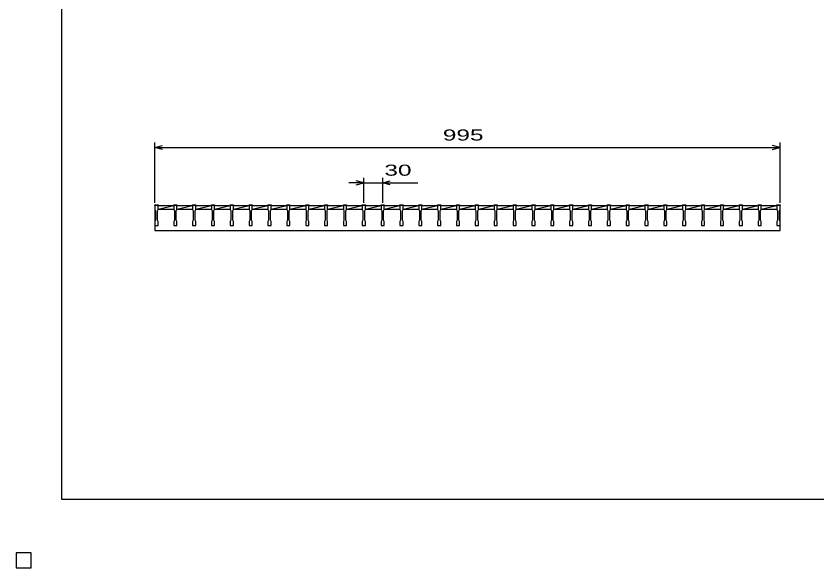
# Model space of a CAD drawing. Units: millimetres, scale not verified. Extents: x -1456 to 1385, y -1026 to 843.
# Drawn here: x -1456 to -181, y -1026 to -148 of the extents above; entities that cross this region are included whole.
import ezdxf
from ezdxf.enums import TextEntityAlignment as Align

# ---------------------------------------------------------------- set-up
doc = ezdxf.new("R2010")
doc.units = ezdxf.units.MM
doc.header["$LTSCALE"] = 8
for name, color, linetype, lineweight in [('0_2', 150, 'Continuous', 25), ('16', 3, 'Continuous', 25), ('22', 4, 'Continuous', 25), ('24', 2, 'Continuous', 25), ('32', 4, 'Continuous', 25)]:
    doc.layers.add(name, color=color, linetype=linetype, lineweight=lineweight)
doc.styles.add('ベクトル', font='')
doc.styles.get('ベクトル').set_extended_font_data('ベクトル')

msp = doc.modelspace()

# ---------------------------------------------------------------- linework, layer by layer
at = {"layer": '0_2'}
for p, q in [((-1383.2, -917.2), (-1383.2, 842.8)), ((1384.8, -917.2), (-1383.2, -917.2)), ((-1432, -1002), (-1456, -1002)), ((-1456, -1002), (-1456, -1026)), ((-1432, -1002), (-1456, -1002)), ((-1456, -1002), (-1456, -1026)), ((-1432, -1002), (-1456, -1002)), ((-1456, -1002), (-1456, -1026)), ((-1432, -1002), (-1456, -1002)), ((-1456, -1002), (-1456, -1026)), ((-1432, -1002), (-1456, -1002)), ((-1456, -1002), (-1456, -1026)), ((-1432, -1026), (-1432, -1002)), ((-1432, -1026), (-1432, -1002)), ((-1432, -1026), (-1432, -1002)), ((-1432, -1026), (-1432, -1002)), ((-1432, -1026), (-1432, -1002)), ((-1456, -1026), (-1432, -1026)), ((-1456, -1026), (-1432, -1026)), ((-1456, -1026), (-1432, -1026)), ((-1456, -1026), (-1432, -1026)), ((-1456, -1026), (-1432, -1026))]:
    msp.add_line(p, q, dxfattribs=at)
at = {"layer": '16'}
for p, q in [((-1235, -449), (-1235, -448.3)), ((-1235, -448.3), (-1230, -448.3)), ((-1235, -449), (-1235, -455.5)), ((-1230, -449), (-1235, -449)), ((-1235, -449), (-1235, -489)), ((-1235, -455.5), (-1234, -457.5)), ((-1234, -457.5), (-1234, -472.5)), ((-1231, -457.5), (-1230, -455.5)), ((-1231, -472.5), (-1231, -457.5)), ((-1230, -448.3), (-1230, -449)), ((-1230, -455.5), (-1230, -449)), ((-1230, -449), (-1205, -449)), ((-1230, -455), (-1205, -449)), ((-1230, -455), (-1205, -455)), ((-1205, -449), (-1205, -448.3)), ((-1205, -448.3), (-1200, -448.3)), ((-1205, -449), (-1205, -455.5)), ((-1200, -449), (-1205, -449)), ((-1205, -455.5), (-1204, -457.5)), ((-1204, -457.5), (-1204, -472.5)), ((-1201, -457.5), (-1200, -455.5)), ((-1201, -472.5), (-1201, -457.5)), ((-1200, -448.3), (-1200, -449)), ((-1200, -455.5), (-1200, -449)), ((-1200, -449), (-1175, -449)), ((-1200, -455), (-1175, -449)), ((-1200, -455), (-1175, -455)), ((-1175, -449), (-1175, -448.3)), ((-1175, -448.3), (-1170, -448.3)), ((-1175, -449), (-1175, -455.5)), ((-1170, -449), (-1175, -449)), ((-1175, -455.5), (-1174, -457.5)), ((-1174, -457.5), (-1174, -472.5)), ((-1171, -457.5), (-1170, -455.5)), ((-1171, -472.5), (-1171, -457.5)), ((-1170, -448.3), (-1170, -449)), ((-1170, -455.5), (-1170, -449)), ((-1170, -449), (-1145, -449)), ((-1170, -455), (-1145, -449)), ((-1170, -455), (-1145, -455)), ((-1145, -449), (-1145, -448.3)), ((-1145, -448.3), (-1140, -448.3)), ((-1145, -449), (-1145, -455.5)), ((-1140, -449), (-1145, -449)), ((-1145, -455.5), (-1144, -457.5)), ((-1144, -457.5), (-1144, -472.5)), ((-1141, -457.5), (-1140, -455.5)), ((-1141, -472.5), (-1141, -457.5)), ((-1140, -448.3), (-1140, -449)), ((-1140, -455.5), (-1140, -449)), ((-1140, -449), (-1115, -449)), ((-1140, -455), (-1115, -449)), ((-1140, -455), (-1115, -455)), ((-1115, -449), (-1115, -448.3)), ((-1115, -448.3), (-1110, -448.3)), ((-1115, -449), (-1115, -455.5)), ((-1110, -449), (-1115, -449)), ((-1115, -455.5), (-1114, -457.5)), ((-1114, -457.5), (-1114, -472.5)), ((-1111, -457.5), (-1110, -455.5)), ((-1111, -472.5), (-1111, -457.5)), ((-1110, -448.3), (-1110, -449)), ((-1110, -455.5), (-1110, -449)), ((-1110, -449), (-1085, -449)), ((-1110, -455), (-1085, -449)), ((-1110, -455), (-1085, -455)), ((-1085, -449), (-1085, -448.3)), ((-1085, -448.3), (-1080, -448.3)), ((-1085, -449), (-1085, -455.5)), ((-1080, -449), (-1085, -449)), ((-1085, -455.5), (-1084, -457.5)), ((-1084, -457.5), (-1084, -472.5)), ((-1081, -457.5), (-1080, -455.5)), ((-1081, -472.5), (-1081, -457.5)), ((-1080, -448.3), (-1080, -449)), ((-1080, -455.5), (-1080, -449)), ((-1080, -449), (-1055, -449)), ((-1080, -455), (-1055, -449)), ((-1080, -455), (-1055, -455)), ((-1055, -449), (-1055, -448.3)), ((-1055, -448.3), (-1050, -448.3)), ((-1055, -449), (-1055, -455.5)), ((-1050, -449), (-1055, -449)), ((-1055, -455.5), (-1054, -457.5)), ((-1054, -457.5), (-1054, -472.5)), ((-1051, -457.5), (-1050, -455.5)), ((-1051, -472.5), (-1051, -457.5)), ((-1050, -448.3), (-1050, -449)), ((-1050, -455.5), (-1050, -449)), ((-1050, -449), (-1025, -449)), ((-1050, -455), (-1025, -449)), ((-1050, -455), (-1025, -455)), ((-1025, -449), (-1025, -448.3)), ((-1025, -448.3), (-1020, -448.3)), ((-1025, -449), (-1025, -455.5)), ((-1020, -449), (-1025, -449)), ((-1025, -455.5), (-1024, -457.5)), ((-1024, -457.5), (-1024, -472.5)), ((-1021, -457.5), (-1020, -455.5)), ((-1021, -472.5), (-1021, -457.5)), ((-1020, -448.3), (-1020, -449)), ((-1020, -455.5), (-1020, -449)), ((-1020, -449), (-995, -449)), ((-1020, -455), (-995, -449)), ((-1020, -455), (-995, -455)), ((-995, -449), (-995, -448.3)), ((-995, -448.3), (-990, -448.3)), ((-995, -449), (-995, -455.5)), ((-990, -449), (-995, -449)), ((-995, -455.5), (-994, -457.5)), ((-994, -457.5), (-994, -472.5)), ((-991, -457.5), (-990, -455.5)), ((-991, -472.5), (-991, -457.5)), ((-990, -448.3), (-990, -449)), ((-990, -455.5), (-990, -449)), ((-990, -449), (-965, -449)), ((-990, -455), (-965, -449)), ((-990, -455), (-965, -455)), ((-965, -449), (-965, -448.3)), ((-965, -448.3), (-960, -448.3)), ((-965, -449), (-965, -455.5)), ((-960, -449), (-965, -449)), ((-965, -455.5), (-964, -457.5)), ((-964, -457.5), (-964, -472.5)), ((-961, -457.5), (-960, -455.5)), ((-961, -472.5), (-961, -457.5)), ((-960, -448.3), (-960, -449)), ((-960, -455.5), (-960, -449)), ((-960, -449), (-935, -449)), ((-960, -455), (-935, -449)), ((-960, -455), (-935, -455)), ((-935, -449), (-935, -448.3)), ((-935, -448.3), (-930, -448.3)), ((-935, -449), (-935, -455.5)), ((-930, -449), (-935, -449)), ((-935, -455.5), (-934, -457.5)), ((-934, -457.5), (-934, -472.5)), ((-931, -457.5), (-930, -455.5)), ((-931, -472.5), (-931, -457.5)), ((-930, -448.3), (-930, -449)), ((-930, -455.5), (-930, -449)), ((-930, -449), (-905, -449)), ((-930, -455), (-905, -449)), ((-930, -455), (-905, -455)), ((-905, -449), (-905, -448.3)), ((-905, -448.3), (-900, -448.3)), ((-905, -449), (-905, -455.5)), ((-900, -449), (-905, -449)), ((-905, -455.5), (-904, -457.5)), ((-904, -457.5), (-904, -472.5)), ((-901, -457.5), (-900, -455.5)), ((-901, -472.5), (-901, -457.5)), ((-900, -448.3), (-900, -449)), ((-900, -455.5), (-900, -449)), ((-900, -449), (-875, -449)), ((-900, -455), (-875, -449)), ((-900, -455), (-875, -455)), ((-875, -449), (-875, -448.3)), ((-875, -448.3), (-870, -448.3)), ((-875, -449), (-875, -455.5)), ((-870, -449), (-875, -449)), ((-875, -455.5), (-874, -457.5)), ((-874, -457.5), (-874, -472.5)), ((-871, -457.5), (-870, -455.5)), ((-871, -472.5), (-871, -457.5)), ((-870, -448.3), (-870, -449)), ((-870, -455.5), (-870, -449)), ((-870, -449), (-845, -449)), ((-870, -455), (-845, -449)), ((-870, -455), (-845, -455)), ((-845, -449), (-845, -448.3)), ((-845, -448.3), (-840, -448.3)), ((-845, -449), (-845, -455.5)), ((-840, -449), (-845, -449)), ((-845, -455.5), (-844, -457.5)), ((-844, -457.5), (-844, -472.5)), ((-841, -457.5), (-840, -455.5)), ((-841, -472.5), (-841, -457.5)), ((-840, -448.3), (-840, -449)), ((-840, -455.5), (-840, -449)), ((-840, -449), (-815, -449)), ((-840, -455), (-815, -449)), ((-840, -455), (-815, -455)), ((-815, -449), (-815, -448.3)), ((-815, -448.3), (-810, -448.3)), ((-815, -449), (-815, -455.5)), ((-810, -449), (-815, -449)), ((-815, -455.5), (-814, -457.5)), ((-814, -457.5), (-814, -472.5)), ((-811, -457.5), (-810, -455.5)), ((-811, -472.5), (-811, -457.5)), ((-810, -448.3), (-810, -449)), ((-810, -455.5), (-810, -449)), ((-810, -449), (-785, -449)), ((-810, -455), (-785, -449)), ((-810, -455), (-785, -455)), ((-785, -449), (-785, -448.3)), ((-785, -448.3), (-780, -448.3)), ((-785, -449), (-785, -455.5)), ((-780, -449), (-785, -449)), ((-785, -455.5), (-784, -457.5)), ((-784, -457.5), (-784, -472.5)), ((-781, -457.5), (-780, -455.5)), ((-781, -472.5), (-781, -457.5)), ((-780, -448.3), (-780, -449)), ((-780, -455.5), (-780, -449)), ((-780, -449), (-755, -449)), ((-780, -455), (-755, -449)), ((-780, -455), (-755, -455)), ((-755, -449), (-755, -448.3)), ((-755, -448.3), (-750, -448.3)), ((-755, -449), (-755, -455.5)), ((-750, -449), (-755, -449)), ((-755, -455.5), (-754, -457.5)), ((-754, -457.5), (-754, -472.5)), ((-751, -457.5), (-750, -455.5)), ((-751, -472.5), (-751, -457.5)), ((-750, -448.3), (-750, -449)), ((-750, -455.5), (-750, -449)), ((-750, -449), (-725, -449)), ((-750, -455), (-725, -449)), ((-750, -455), (-725, -455)), ((-725, -449), (-725, -448.3)), ((-725, -448.3), (-720, -448.3)), ((-725, -449), (-725, -455.5)), ((-720, -449), (-725, -449)), ((-725, -455.5), (-724, -457.5)), ((-724, -457.5), (-724, -472.5)), ((-721, -457.5), (-720, -455.5)), ((-721, -472.5), (-721, -457.5)), ((-720, -448.3), (-720, -449)), ((-720, -455.5), (-720, -449)), ((-720, -449), (-695, -449)), ((-720, -455), (-695, -449)), ((-720, -455), (-695, -455)), ((-695, -449), (-695, -448.3)), ((-695, -448.3), (-690, -448.3)), ((-695, -449), (-695, -455.5)), ((-690, -449), (-695, -449)), ((-695, -455.5), (-694, -457.5)), ((-694, -457.5), (-694, -472.5)), ((-691, -457.5), (-690, -455.5)), ((-691, -472.5), (-691, -457.5)), ((-690, -448.3), (-690, -449)), ((-690, -455.5), (-690, -449)), ((-690, -449), (-665, -449)), ((-690, -455), (-665, -449)), ((-690, -455), (-665, -455)), ((-665, -449), (-665, -448.3)), ((-665, -448.3), (-660, -448.3)), ((-665, -449), (-665, -455.5)), ((-660, -449), (-665, -449)), ((-665, -455.5), (-664, -457.5)), ((-664, -457.5), (-664, -472.5)), ((-661, -457.5), (-660, -455.5)), ((-661, -472.5), (-661, -457.5)), ((-660, -448.3), (-660, -449)), ((-660, -455.5), (-660, -449)), ((-660, -449), (-635, -449)), ((-660, -455), (-635, -449)), ((-660, -455), (-635, -455)), ((-635, -449), (-635, -448.3)), ((-635, -448.3), (-630, -448.3)), ((-635, -449), (-635, -455.5)), ((-630, -449), (-635, -449)), ((-635, -455.5), (-634, -457.5)), ((-634, -457.5), (-634, -472.5)), ((-631, -457.5), (-630, -455.5)), ((-631, -472.5), (-631, -457.5)), ((-630, -448.3), (-630, -449)), ((-630, -455.5), (-630, -449)), ((-630, -449), (-605, -449)), ((-630, -455), (-605, -449)), ((-630, -455), (-605, -455)), ((-605, -449), (-605, -448.3)), ((-605, -448.3), (-600, -448.3)), ((-605, -449), (-605, -455.5)), ((-600, -449), (-605, -449)), ((-605, -455.5), (-604, -457.5)), ((-604, -457.5), (-604, -472.5)), ((-601, -457.5), (-600, -455.5)), ((-601, -472.5), (-601, -457.5)), ((-600, -448.3), (-600, -449)), ((-600, -455.5), (-600, -449)), ((-600, -449), (-575, -449)), ((-600, -455), (-575, -449)), ((-600, -455), (-575, -455)), ((-575, -449), (-575, -448.3)), ((-575, -448.3), (-570, -448.3)), ((-575, -449), (-575, -455.5)), ((-570, -449), (-575, -449)), ((-575, -455.5), (-574, -457.5)), ((-574, -457.5), (-574, -472.5)), ((-571, -457.5), (-570, -455.5)), ((-571, -472.5), (-571, -457.5)), ((-570, -448.3), (-570, -449)), ((-570, -455.5), (-570, -449)), ((-570, -449), (-545, -449)), ((-570, -455), (-545, -449)), ((-570, -455), (-545, -455)), ((-545, -449), (-545, -448.3)), ((-545, -448.3), (-540, -448.3)), ((-545, -449), (-545, -455.5)), ((-540, -449), (-545, -449)), ((-545, -455.5), (-544, -457.5)), ((-544, -457.5), (-544, -472.5)), ((-541, -457.5), (-540, -455.5)), ((-541, -472.5), (-541, -457.5)), ((-540, -448.3), (-540, -449)), ((-540, -455.5), (-540, -449)), ((-540, -449), (-515, -449)), ((-540, -455), (-515, -449)), ((-540, -455), (-515, -455)), ((-515, -449), (-515, -448.3)), ((-515, -448.3), (-510, -448.3)), ((-515, -449), (-515, -455.5)), ((-510, -449), (-515, -449)), ((-515, -455.5), (-514, -457.5)), ((-514, -457.5), (-514, -472.5)), ((-511, -457.5), (-510, -455.5)), ((-511, -472.5), (-511, -457.5)), ((-510, -448.3), (-510, -449)), ((-510, -455.5), (-510, -449)), ((-510, -449), (-485, -449)), ((-510, -455), (-485, -449)), ((-510, -455), (-485, -455)), ((-485, -449), (-485, -448.3)), ((-485, -448.3), (-480, -448.3)), ((-485, -449), (-485, -455.5)), ((-480, -449), (-485, -449)), ((-485, -455.5), (-484, -457.5)), ((-484, -457.5), (-484, -472.5)), ((-481, -457.5), (-480, -455.5)), ((-481, -472.5), (-481, -457.5)), ((-480, -448.3), (-480, -449)), ((-480, -455.5), (-480, -449)), ((-480, -449), (-455, -449)), ((-480, -455), (-455, -449)), ((-480, -455), (-455, -455)), ((-455, -449), (-455, -448.3)), ((-455, -448.3), (-450, -448.3)), ((-455, -449), (-455, -455.5)), ((-450, -449), (-455, -449)), ((-455, -455.5), (-454, -457.5)), ((-454, -457.5), (-454, -472.5)), ((-451, -457.5), (-450, -455.5)), ((-451, -472.5), (-451, -457.5)), ((-450, -448.3), (-450, -449)), ((-450, -455.5), (-450, -449)), ((-450, -449), (-425, -449)), ((-450, -455), (-425, -449)), ((-450, -455), (-425, -455)), ((-425, -449), (-425, -448.3)), ((-425, -448.3), (-420, -448.3)), ((-425, -449), (-425, -455.5)), ((-420, -449), (-425, -449)), ((-425, -455.5), (-424, -457.5)), ((-424, -457.5), (-424, -472.5)), ((-421, -457.5), (-420, -455.5)), ((-421, -472.5), (-421, -457.5)), ((-420, -448.3), (-420, -449)), ((-420, -455.5), (-420, -449)), ((-420, -449), (-395, -449)), ((-420, -455), (-395, -449)), ((-420, -455), (-395, -455)), ((-395, -449), (-395, -448.3)), ((-395, -448.3), (-390, -448.3)), ((-395, -449), (-395, -455.5)), ((-390, -449), (-395, -449)), ((-395, -455.5), (-394, -457.5)), ((-394, -457.5), (-394, -472.5)), ((-391, -457.5), (-390, -455.5)), ((-391, -472.5), (-391, -457.5)), ((-390, -448.3), (-390, -449)), ((-390, -455.5), (-390, -449)), ((-390, -449), (-365, -449)), ((-390, -455), (-365, -449)), ((-390, -455), (-365, -455)), ((-365, -449), (-365, -448.3)), ((-365, -448.3), (-360, -448.3)), ((-365, -449), (-365, -455.5)), ((-360, -449), (-365, -449)), ((-365, -455.5), (-364, -457.5)), ((-364, -457.5), (-364, -472.5)), ((-361, -457.5), (-360, -455.5)), ((-361, -472.5), (-361, -457.5)), ((-360, -448.3), (-360, -449)), ((-360, -455.5), (-360, -449)), ((-360, -449), (-335, -449)), ((-360, -455), (-335, -449)), ((-360, -455), (-335, -455)), ((-335, -449), (-335, -448.3)), ((-335, -448.3), (-330, -448.3)), ((-335, -449), (-335, -455.5)), ((-330, -449), (-335, -449)), ((-335, -455.5), (-334, -457.5)), ((-334, -457.5), (-334, -472.5)), ((-331, -457.5), (-330, -455.5)), ((-331, -472.5), (-331, -457.5)), ((-330, -448.3), (-330, -449)), ((-330, -455.5), (-330, -449)), ((-330, -449), (-305, -449)), ((-330, -455), (-305, -449)), ((-330, -455), (-305, -455)), ((-305, -449), (-305, -448.3)), ((-305, -448.3), (-300, -448.3)), ((-305, -449), (-305, -455.5)), ((-300, -449), (-305, -449)), ((-305, -455.5), (-304, -457.5)), ((-304, -457.5), (-304, -472.5)), ((-301, -457.5), (-300, -455.5)), ((-301, -472.5), (-301, -457.5)), ((-300, -448.3), (-300, -449)), ((-300, -455.5), (-300, -449)), ((-300, -449), (-275, -449)), ((-300, -455), (-275, -449)), ((-300, -455), (-275, -455)), ((-275, -449), (-275, -448.3)), ((-275, -448.3), (-270, -448.3)), ((-275, -449), (-275, -455.5)), ((-270, -449), (-275, -449)), ((-275, -455.5), (-274, -457.5)), ((-274, -457.5), (-274, -472.5)), ((-271, -457.5), (-270, -455.5)), ((-271, -472.5), (-271, -457.5)), ((-270, -448.3), (-270, -449)), ((-270, -455.5), (-270, -449)), ((-270, -449), (-245, -449)), ((-270, -455), (-245, -449)), ((-270, -455), (-245, -455)), ((-245, -449), (-245, -448.3)), ((-245, -448.3), (-240, -448.3)), ((-245, -449), (-245, -455.5)), ((-240, -449), (-245, -449)), ((-245, -455.5), (-244, -457.5)), ((-244, -457.5), (-244, -472.5)), ((-241, -457.5), (-240, -455.5)), ((-241, -472.5), (-241, -457.5)), ((-240, -448.3), (-240, -449)), ((-240, -455.5), (-240, -449)), ((-240, -489), (-240, -449)), ((-1234, -472.5), (-1235, -474.5)), ((-1235, -474.5), (-1235, -481)), ((-1235, -481), (-1230, -481)), ((-1230, -474.5), (-1231, -472.5)), ((-1230, -481), (-1230, -474.5)), ((-1204, -472.5), (-1205, -474.5)), ((-1205, -474.5), (-1205, -481)), ((-1205, -481), (-1200, -481)), ((-1200, -474.5), (-1201, -472.5)), ((-1200, -481), (-1200, -474.5)), ((-1174, -472.5), (-1175, -474.5)), ((-1175, -474.5), (-1175, -481)), ((-1175, -481), (-1170, -481)), ((-1170, -474.5), (-1171, -472.5)), ((-1170, -481), (-1170, -474.5)), ((-1144, -472.5), (-1145, -474.5)), ((-1145, -474.5), (-1145, -481)), ((-1145, -481), (-1140, -481)), ((-1140, -474.5), (-1141, -472.5)), ((-1140, -481), (-1140, -474.5)), ((-1114, -472.5), (-1115, -474.5)), ((-1115, -474.5), (-1115, -481)), ((-1115, -481), (-1110, -481)), ((-1110, -474.5), (-1111, -472.5)), ((-1110, -481), (-1110, -474.5)), ((-1084, -472.5), (-1085, -474.5)), ((-1085, -474.5), (-1085, -481)), ((-1085, -481), (-1080, -481)), ((-1080, -474.5), (-1081, -472.5)), ((-1080, -481), (-1080, -474.5)), ((-1054, -472.5), (-1055, -474.5)), ((-1055, -474.5), (-1055, -481)), ((-1055, -481), (-1050, -481)), ((-1050, -474.5), (-1051, -472.5)), ((-1050, -481), (-1050, -474.5)), ((-1024, -472.5), (-1025, -474.5)), ((-1025, -474.5), (-1025, -481)), ((-1025, -481), (-1020, -481)), ((-1020, -474.5), (-1021, -472.5)), ((-1020, -481), (-1020, -474.5)), ((-994, -472.5), (-995, -474.5)), ((-995, -474.5), (-995, -481)), ((-995, -481), (-990, -481)), ((-990, -474.5), (-991, -472.5)), ((-990, -481), (-990, -474.5)), ((-964, -472.5), (-965, -474.5)), ((-965, -474.5), (-965, -481)), ((-965, -481), (-960, -481)), ((-960, -474.5), (-961, -472.5)), ((-960, -481), (-960, -474.5)), ((-934, -472.5), (-935, -474.5)), ((-935, -474.5), (-935, -481)), ((-935, -481), (-930, -481)), ((-930, -474.5), (-931, -472.5)), ((-930, -481), (-930, -474.5)), ((-904, -472.5), (-905, -474.5)), ((-905, -474.5), (-905, -481)), ((-905, -481), (-900, -481)), ((-900, -474.5), (-901, -472.5)), ((-900, -481), (-900, -474.5)), ((-874, -472.5), (-875, -474.5)), ((-875, -474.5), (-875, -481)), ((-875, -481), (-870, -481)), ((-870, -474.5), (-871, -472.5)), ((-870, -481), (-870, -474.5)), ((-844, -472.5), (-845, -474.5)), ((-845, -474.5), (-845, -481)), ((-845, -481), (-840, -481)), ((-840, -474.5), (-841, -472.5)), ((-840, -481), (-840, -474.5)), ((-814, -472.5), (-815, -474.5)), ((-815, -474.5), (-815, -481)), ((-815, -481), (-810, -481)), ((-810, -474.5), (-811, -472.5)), ((-810, -481), (-810, -474.5)), ((-784, -472.5), (-785, -474.5)), ((-785, -474.5), (-785, -481)), ((-785, -481), (-780, -481)), ((-780, -474.5), (-781, -472.5)), ((-780, -481), (-780, -474.5)), ((-754, -472.5), (-755, -474.5)), ((-755, -474.5), (-755, -481)), ((-755, -481), (-750, -481)), ((-750, -474.5), (-751, -472.5)), ((-750, -481), (-750, -474.5)), ((-724, -472.5), (-725, -474.5)), ((-725, -474.5), (-725, -481)), ((-725, -481), (-720, -481)), ((-720, -474.5), (-721, -472.5)), ((-720, -481), (-720, -474.5)), ((-694, -472.5), (-695, -474.5)), ((-695, -474.5), (-695, -481)), ((-695, -481), (-690, -481)), ((-690, -474.5), (-691, -472.5)), ((-690, -481), (-690, -474.5)), ((-664, -472.5), (-665, -474.5)), ((-665, -474.5), (-665, -481)), ((-665, -481), (-660, -481)), ((-660, -474.5), (-661, -472.5)), ((-660, -481), (-660, -474.5)), ((-634, -472.5), (-635, -474.5)), ((-635, -474.5), (-635, -481)), ((-635, -481), (-630, -481)), ((-630, -474.5), (-631, -472.5)), ((-630, -481), (-630, -474.5)), ((-604, -472.5), (-605, -474.5)), ((-605, -474.5), (-605, -481)), ((-605, -481), (-600, -481)), ((-600, -474.5), (-601, -472.5)), ((-600, -481), (-600, -474.5)), ((-574, -472.5), (-575, -474.5)), ((-575, -474.5), (-575, -481)), ((-575, -481), (-570, -481)), ((-570, -474.5), (-571, -472.5)), ((-570, -481), (-570, -474.5)), ((-544, -472.5), (-545, -474.5)), ((-545, -474.5), (-545, -481)), ((-545, -481), (-540, -481)), ((-540, -474.5), (-541, -472.5)), ((-540, -481), (-540, -474.5)), ((-514, -472.5), (-515, -474.5)), ((-515, -474.5), (-515, -481)), ((-515, -481), (-510, -481)), ((-510, -474.5), (-511, -472.5)), ((-510, -481), (-510, -474.5)), ((-484, -472.5), (-485, -474.5)), ((-485, -474.5), (-485, -481)), ((-485, -481), (-480, -481)), ((-480, -474.5), (-481, -472.5)), ((-480, -481), (-480, -474.5)), ((-454, -472.5), (-455, -474.5)), ((-455, -474.5), (-455, -481)), ((-455, -481), (-450, -481)), ((-450, -474.5), (-451, -472.5)), ((-450, -481), (-450, -474.5)), ((-424, -472.5), (-425, -474.5)), ((-425, -474.5), (-425, -481)), ((-425, -481), (-420, -481)), ((-420, -474.5), (-421, -472.5)), ((-420, -481), (-420, -474.5)), ((-394, -472.5), (-395, -474.5)), ((-395, -474.5), (-395, -481)), ((-395, -481), (-390, -481)), ((-390, -474.5), (-391, -472.5)), ((-390, -481), (-390, -474.5)), ((-364, -472.5), (-365, -474.5)), ((-365, -474.5), (-365, -481)), ((-365, -481), (-360, -481)), ((-360, -474.5), (-361, -472.5)), ((-360, -481), (-360, -474.5)), ((-334, -472.5), (-335, -474.5)), ((-335, -474.5), (-335, -481)), ((-335, -481), (-330, -481)), ((-330, -474.5), (-331, -472.5)), ((-330, -481), (-330, -474.5)), ((-304, -472.5), (-305, -474.5)), ((-305, -474.5), (-305, -481)), ((-305, -481), (-300, -481)), ((-300, -474.5), (-301, -472.5)), ((-300, -481), (-300, -474.5)), ((-274, -472.5), (-275, -474.5)), ((-275, -474.5), (-275, -481)), ((-275, -481), (-270, -481)), ((-270, -474.5), (-271, -472.5)), ((-270, -481), (-270, -474.5)), ((-244, -472.5), (-245, -474.5)), ((-245, -474.5), (-245, -481)), ((-245, -481), (-240, -481)), ((-240, -474.5), (-241, -472.5)), ((-240, -481), (-240, -474.5)), ((-1235, -489), (-240, -489)), ((-1432, -1002), (-1456, -1002)), ((-1456, -1002), (-1456, -1026)), ((-1432, -1002), (-1456, -1002)), ((-1456, -1002), (-1456, -1026)), ((-1432, -1002), (-1456, -1002)), ((-1456, -1002), (-1456, -1026)), ((-1432, -1002), (-1456, -1002)), ((-1456, -1002), (-1456, -1026)), ((-1432, -1002), (-1456, -1002)), ((-1456, -1002), (-1456, -1026)), ((-1432, -1026), (-1432, -1002)), ((-1432, -1026), (-1432, -1002)), ((-1432, -1026), (-1432, -1002)), ((-1432, -1026), (-1432, -1002)), ((-1432, -1026), (-1432, -1002)), ((-1456, -1026), (-1432, -1026)), ((-1456, -1026), (-1432, -1026)), ((-1456, -1026), (-1432, -1026)), ((-1456, -1026), (-1432, -1026)), ((-1456, -1026), (-1432, -1026))]:
    msp.add_line(p, q, dxfattribs=at)
at = {"layer": '22'}
for p, q in [((-1235, -445), (-1235, -349)), ((-1235, -357), (-1223, -353.8)), ((-240, -357), (-252, -353.8)), ((-240, -445), (-240, -349)), ((-1223, -360.2), (-1235, -357)), ((-1235, -357), (-240, -357)), ((-252, -360.2), (-240, -357)), ((-902.5, -445), (-902.5, -405)), ((-872.5, -405), (-872.5, -445)), ((-902.5, -413), (-926.5, -413)), ((-902.5, -413), (-914.5, -409.8)), ((-914.5, -416.2), (-902.5, -413)), ((-902.5, -413), (-872.5, -413)), ((-872.5, -413), (-860.5, -409.8)), ((-860.5, -416.2), (-872.5, -413)), ((-872.5, -413), (-816.5, -413))]:
    msp.add_line(p, q, dxfattribs=at)
at = {"layer": '22', "color": 2}
for p, q in [((-1432, -1002), (-1456, -1002)), ((-1456, -1002), (-1456, -1026)), ((-1432, -1002), (-1456, -1002)), ((-1456, -1002), (-1456, -1026)), ((-1432, -1002), (-1456, -1002)), ((-1456, -1002), (-1456, -1026)), ((-1432, -1026), (-1432, -1002)), ((-1432, -1026), (-1432, -1002)), ((-1432, -1026), (-1432, -1002)), ((-1456, -1026), (-1432, -1026)), ((-1456, -1026), (-1432, -1026)), ((-1456, -1026), (-1432, -1026))]:
    msp.add_line(p, q, dxfattribs=at)
at = {"layer": '24', "color": 4}
for p, q in [((-1432, -1002), (-1456, -1002)), ((-1456, -1002), (-1456, -1026)), ((-1432, -1002), (-1456, -1002)), ((-1456, -1002), (-1456, -1026)), ((-1432, -1002), (-1456, -1002)), ((-1456, -1002), (-1456, -1026)), ((-1432, -1026), (-1432, -1002)), ((-1432, -1026), (-1432, -1002)), ((-1432, -1026), (-1432, -1002)), ((-1456, -1026), (-1432, -1026)), ((-1456, -1026), (-1432, -1026)), ((-1456, -1026), (-1432, -1026))]:
    msp.add_line(p, q, dxfattribs=at)
at = {"layer": '32'}
for p, q in [((-1432, -1002), (-1456, -1002)), ((-1456, -1002), (-1456, -1026)), ((-1432, -1002), (-1456, -1002)), ((-1456, -1002), (-1456, -1026)), ((-1432, -1002), (-1456, -1002)), ((-1456, -1002), (-1456, -1026)), ((-1432, -1002), (-1456, -1002)), ((-1456, -1002), (-1456, -1026)), ((-1432, -1002), (-1456, -1002)), ((-1456, -1002), (-1456, -1026)), ((-1432, -1026), (-1432, -1002)), ((-1432, -1026), (-1432, -1002)), ((-1432, -1026), (-1432, -1002)), ((-1432, -1026), (-1432, -1002)), ((-1432, -1026), (-1432, -1002)), ((-1456, -1026), (-1432, -1026)), ((-1456, -1026), (-1432, -1026)), ((-1456, -1026), (-1432, -1026)), ((-1456, -1026), (-1432, -1026)), ((-1456, -1026), (-1432, -1026))]:
    msp.add_line(p, q, dxfattribs=at)

# ---------------------------------------------------------------- texts
at = {"layer": '22', "color": 2, "style": 'ベクトル', "width": 1.65}
for s, p in [(' 995 ', (-787.5, -337)), (' 30 ', (-880.5, -393))]:
    msp.add_text(s, height=17.6, dxfattribs=at).set_placement(p, align=Align.MIDDLE_LEFT)

doc.saveas('drawing.dxf')
